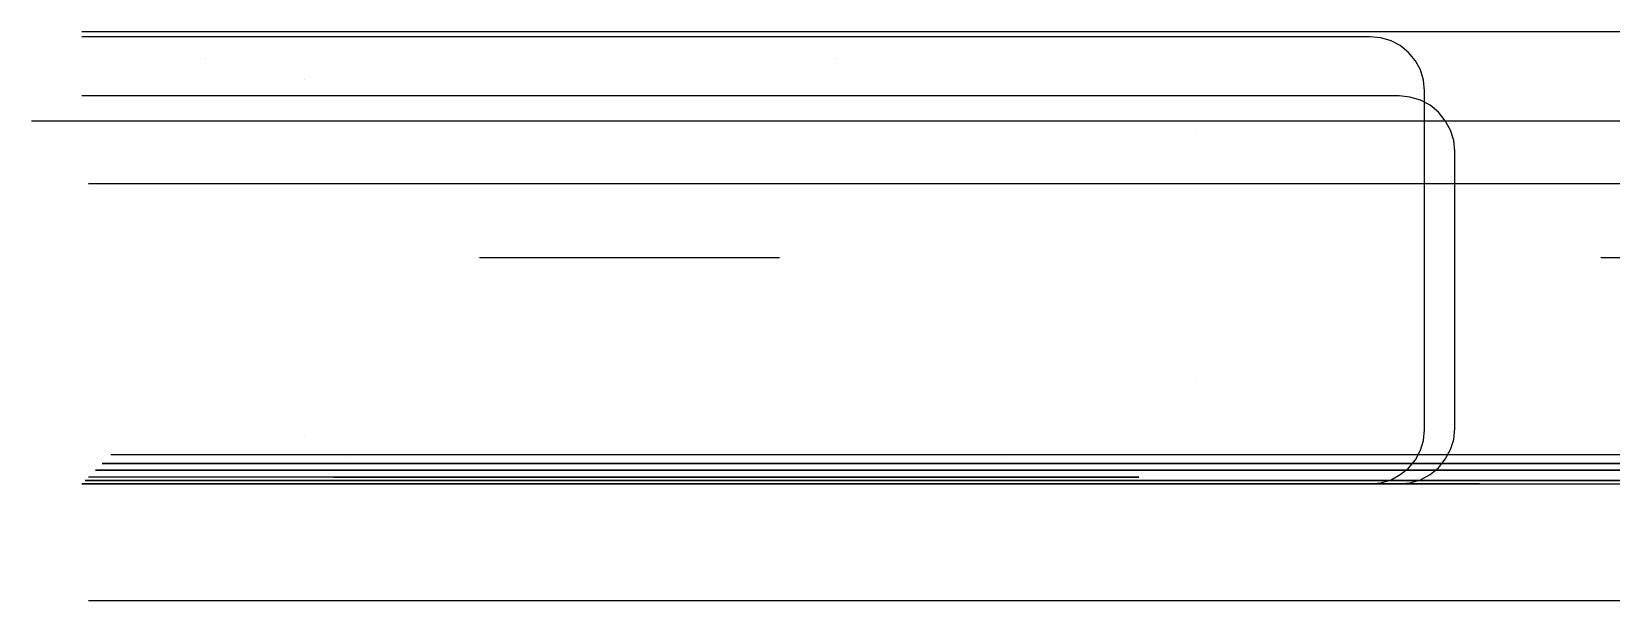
# Model space of a CAD drawing. Header units: metres. Extents: x 19 to 2155, y 0 to 200.
# Drawn here: x 19.4 to 480.1, y 0 to 166 of the extents above; entities that cross this region are included whole.
import ezdxf

# ---------------------------------------------------------------- set-up
doc = ezdxf.new("R2010")
doc.units = ezdxf.units.M
for name, color, linetype in [('RBAR-T10-O', 2, 'Continuous'), ('RBAR-T12-F', 3, 'Continuous'), ('RBAR-T12-F1', 3, 'Continuous'), ('RBAR-T12-G', 3, 'Continuous'), ('RBAR-T16-H', 4, 'Continuous'), ('RBAR-T16-H1', 4, 'Continuous'), ('RBAR-T16-I', 4, 'Continuous'), ('RBAR-T16-I1', 4, 'Continuous'), ('RBAR-T16-J', 4, 'Continuous'), ('RBAR-T20-K', 5, 'Continuous'), ('RBAR-T20-L', 5, 'Continuous'), ('RBAR-T20-L1', 5, 'Continuous'), ('RBAR-T20-N', 5, 'Continuous'), ('RBAR-T20-N1', 5, 'Continuous'), ('RBAR-T25-M', 6, 'Continuous'), ('RBAR-T8-A', 1, 'Continuous'), ('RBAR-T8-A1', 1, 'Continuous'), ('RBAR-T8-A2', 1, 'Continuous'), ('RBAR-T8-B', 1, 'Continuous'), ('RBAR-T8-B1', 1, 'Continuous'), ('RBAR-T8-B2', 1, 'Continuous'), ('RBAR-T8-C', 1, 'Continuous'), ('RBAR-T8-D', 1, 'Continuous'), ('RBAR-T8-E', 1, 'Continuous')]:
    doc.layers.add(name, color=color, linetype=linetype)

msp = doc.modelspace()

# ---------------------------------------------------------------- linework, layer by layer
at = {"layer": 'RBAR-T10-O'}
for points in [[(746.7, 35, 2047.5), (54.9, 35, 2047.5), (51, 35, 2047.9), (47.3, 35, 2049), (43.8, 35, 2050.9), (40.8, 35, 2053.3), (38.4, 35, 2056.3), (36.5, 35, 2059.8), (35.4, 35, 2063.5), (35, 35, 2067.4), (35, 35, 2331.2), (35.4, 35, 2335.1), (36.5, 35, 2338.8), (38.4, 35, 2342.2), (40.8, 35, 2345.3), (43.8, 35, 2347.7), (47.3, 35, 2349.6), (51, 35, 2350.7), (54.9, 35, 2351.1), (766.6, 35, 2351.1)], [(746.7, 35, 2247.5), (54.9, 35, 2247.5), (51, 35, 2247.9), (47.3, 35, 2249), (43.8, 35, 2250.9), (40.8, 35, 2253.3), (38.4, 35, 2256.3), (36.5, 35, 2259.8), (35.4, 35, 2263.5), (35, 35, 2267.4), (35, 35, 2531.2), (35.4, 35, 2535.1), (36.5, 35, 2538.8), (38.4, 35, 2542.2), (40.8, 35, 2545.3), (43.8, 35, 2547.7), (47.3, 35, 2549.6), (51, 35, 2550.7), (54.9, 35, 2551.1), (766.6, 35, 2551.1)], [(746.7, 35, 2447.5), (54.9, 35, 2447.5), (51, 35, 2447.9), (47.3, 35, 2449), (43.8, 35, 2450.9), (40.8, 35, 2453.3), (38.4, 35, 2456.3), (36.5, 35, 2459.8), (35.4, 35, 2463.5), (35, 35, 2467.4), (35, 35, 2731.2), (35.4, 35, 2735.1), (36.5, 35, 2738.8), (38.4, 35, 2742.2), (40.8, 35, 2745.3), (43.8, 35, 2747.7), (47.3, 35, 2749.6), (51, 35, 2750.7), (54.9, 35, 2751.1), (766.6, 35, 2751.1)], [(746.7, 35, 2647.5), (54.9, 35, 2647.5), (51, 35, 2647.9), (47.3, 35, 2649), (43.8, 35, 2650.9), (40.8, 35, 2653.3), (38.4, 35, 2656.3), (36.5, 35, 2659.8), (35.4, 35, 2663.5), (35, 35, 2667.4), (35, 35, 2931.2), (35.4, 35, 2935.1), (36.5, 35, 2938.8), (38.4, 35, 2942.2), (40.8, 35, 2945.3), (43.8, 35, 2947.7), (47.3, 35, 2949.6), (51, 35, 2950.7), (54.9, 35, 2951.1), (766.6, 35, 2951.1)], [(746.7, 35, 2847.5), (54.9, 35, 2847.5), (51, 35, 2847.9), (47.3, 35, 2849), (43.8, 35, 2850.9), (40.8, 35, 2853.3), (38.4, 35, 2856.3), (36.5, 35, 2859.8), (35.4, 35, 2863.5), (35, 35, 2867.4), (35, 35, 3131.2), (35.4, 35, 3135.1), (36.5, 35, 3138.8), (38.4, 35, 3142.2), (40.8, 35, 3145.3), (43.8, 35, 3147.7), (47.3, 35, 3149.6), (51, 35, 3150.7), (54.9, 35, 3151.1), (766.6, 35, 3151.1)], [(746.7, 35, 3047.5), (54.9, 35, 3047.5), (51, 35, 3047.9), (47.3, 35, 3049), (43.8, 35, 3050.9), (40.8, 35, 3053.3), (38.4, 35, 3056.3), (36.5, 35, 3059.8), (35.4, 35, 3063.5), (35, 35, 3067.4), (35, 35, 3331.2), (35.4, 35, 3335.1), (36.5, 35, 3338.8), (38.4, 35, 3342.2), (40.8, 35, 3345.3), (43.8, 35, 3347.7), (47.3, 35, 3349.6), (51, 35, 3350.7), (54.9, 35, 3351.1), (766.6, 35, 3351.1)]]:
    msp.add_polyline3d(points, dxfattribs=at)
at = {"layer": 'RBAR-T12-F'}
msp.add_polyline3d([(36, 0, 4502.1), (2011, 0, 4502.1)], dxfattribs=at)
at = {"layer": 'RBAR-T12-F1'}
for points in [[(19.4, 140, 4658.7), (2119.4, 140, 4658.7)], [(36, 121.7, 4463.8), (2136, 121.7, 4463.8)], [(36, 0, 4658.7), (2136, 0, 4658.7)]]:
    msp.add_polyline3d(points, dxfattribs=at)
at = {"layer": 'RBAR-T12-G'}
for points in [[(107.5, 36, 1078.2), (319.2, 36, 1078.2), (323.7, 36, 1077.8), (328, 36, 1076.5), (332, 36, 1074.3), (335.5, 36, 1071.5), (338.4, 36, 1068), (340.5, 36, 1064), (341.8, 36, 1059.6), (342.3, 36, 1055.1), (342.3, 36, 872.3), (341.8, 36, 867.8), (340.5, 36, 863.4), (338.4, 36, 859.4), (335.5, 36, 855.9), (332, 36, 853.1), (328, 36, 850.9), (323.7, 36, 849.6), (319.2, 36, 849.2), (136.3, 36, 849.2), (131.8, 36, 849.6), (127.5, 36, 850.9), (123.5, 36, 853.1), (120, 36, 855.9), (117.1, 36, 859.4), (115, 36, 863.4), (113.7, 36, 867.8), (113.2, 36, 872.3), (113.2, 36, 1084), (107.5, 36, 1078.2), (36, 36, 1149.7), (36, 36, 1006.8)], [(107.5, 36, 2776.6), (319.2, 36, 2776.6), (323.7, 36, 2776.1), (328, 36, 2774.8), (332, 36, 2772.7), (335.5, 36, 2769.8), (338.4, 36, 2766.3), (340.5, 36, 2762.3), (341.8, 36, 2758), (342.3, 36, 2753.5), (342.3, 36, 2570.6), (341.8, 36, 2566.1), (340.5, 36, 2561.8), (338.4, 36, 2557.8), (335.5, 36, 2554.3), (332, 36, 2551.4), (328, 36, 2549.3), (323.7, 36, 2547.9), (319.2, 36, 2547.5), (136.3, 36, 2547.5), (131.8, 36, 2547.9), (127.5, 36, 2549.3), (123.5, 36, 2551.4), (120, 36, 2554.3), (117.1, 36, 2557.8), (115, 36, 2561.8), (113.7, 36, 2566.1), (113.2, 36, 2570.6), (113.2, 36, 2782.3), (107.5, 36, 2776.6), (36, 36, 2848), (36, 36, 2705.1)], [(107.5, 36, 4474.9), (319.2, 36, 4474.9), (323.7, 36, 4474.4), (328, 36, 4473.1), (332, 36, 4471), (335.5, 36, 4468.1), (338.4, 36, 4464.6), (340.5, 36, 4460.6), (341.8, 36, 4456.3), (342.3, 36, 4451.8), (342.3, 36, 4268.9), (341.8, 36, 4264.4), (340.5, 36, 4260.1), (338.4, 36, 4256.1), (335.5, 36, 4252.6), (332, 36, 4249.7), (328, 36, 4247.6), (323.7, 36, 4246.3), (319.2, 36, 4245.8), (136.3, 36, 4245.8), (131.8, 36, 4246.3), (127.5, 36, 4247.6), (123.5, 36, 4249.7), (120, 36, 4252.6), (117.1, 36, 4256.1), (115, 36, 4260.1), (113.7, 36, 4264.4), (113.2, 36, 4268.9), (113.2, 36, 4480.7), (107.5, 36, 4474.9), (36, 36, 4546.3), (36, 36, 4403.4)]]:
    msp.add_polyline3d(points, dxfattribs=at)
at = {"layer": 'RBAR-T16-H'}
for points in [[(359.2, 135.9, 2720), (359.2, 135.9, 5095)], [(359.2, 64.1, 50.5), (359.2, 64.1, 2425.5)]]:
    msp.add_polyline3d(points, dxfattribs=at)
at = {"layer": 'RBAR-T16-H1'}
for points in [[(99, 152, 38), (99, 152, 5038)], [(99, 48.2, 38), (99, 48.2, 5038)]]:
    msp.add_polyline3d(points, dxfattribs=at)
at = {"layer": 'RBAR-T16-I'}
for points in [[(38, 38, 1273.8), (802.2, 38, 1273.8), (808.5, 38, 1274.4), (814.5, 38, 1276.2), (820.1, 38, 1279.2), (825, 38, 1283.2), (829, 38, 1288.1), (831.9, 38, 1293.6), (833.8, 38, 1299.6), (834.4, 38, 1305.9), (834.4, 38, 1426.6), (833.8, 38, 1432.9), (831.9, 38, 1438.9), (829, 38, 1444.5), (825, 38, 1449.3), (820.1, 38, 1453.3), (814.5, 38, 1456.3), (808.5, 38, 1458.1), (802.2, 38, 1458.8), (38, 38, 1458.8)], [(38, 38, 3821.2), (802.2, 38, 3821.2), (808.5, 38, 3821.9), (814.5, 38, 3823.7), (820.1, 38, 3826.7), (825, 38, 3830.7), (829, 38, 3835.6), (831.9, 38, 3841.1), (833.8, 38, 3847.1), (834.4, 38, 3853.4), (834.4, 38, 3974.1), (833.8, 38, 3980.4), (831.9, 38, 3986.4), (829, 38, 3992), (825, 38, 3996.8), (820.1, 38, 4000.8), (814.5, 38, 4003.8), (808.5, 38, 4005.6), (802.2, 38, 4006.3), (38, 38, 4006.3)]]:
    msp.add_polyline3d(points, dxfattribs=at)
at = {"layer": 'RBAR-T16-I1'}
msp.add_polyline3d([(38, 38, 2547.5), (797.8, 38, 2547.5), (804.1, 38, 2548.1), (810.1, 38, 2549.9), (815.6, 38, 2552.9), (820.5, 38, 2556.9), (824.4, 38, 2561.7), (827.4, 38, 2567.3), (829.2, 38, 2573.3), (829.8, 38, 2579.5), (829.8, 38, 2809.4), (829.2, 38, 2815.7), (827.4, 38, 2821.7), (824.4, 38, 2827.2), (820.5, 38, 2832.1), (815.6, 38, 2836), (810.1, 38, 2839), (804.1, 38, 2840.8), (797.8, 38, 2841.4), (38, 38, 2841.4)], dxfattribs=at)
at = {"layer": 'RBAR-T16-J'}
for points in [[(38, 38, 2543.7), (799.8, 38, 2543.7), (806, 38, 2543.1), (812.1, 38, 2541.3), (817.6, 38, 2538.3), (822.5, 38, 2534.3), (826.5, 38, 2529.5), (829.4, 38, 2523.9), (831.2, 38, 2517.9), (831.9, 38, 2511.7), (831.9, 38, 1273.8)], [(38, 38, 5091.2), (799.8, 38, 5091.2), (806, 38, 5090.6), (812.1, 38, 5088.8), (817.6, 38, 5085.8), (822.5, 38, 5081.8), (826.5, 38, 5077), (829.4, 38, 5071.4), (831.2, 38, 5065.4), (831.9, 38, 5059.2), (831.9, 38, 3821.2)]]:
    msp.add_polyline3d(points, dxfattribs=at)
at = {"layer": 'RBAR-T20-K'}
for points in [[(40, 40, 849.2), (2065, 40, 849.2)], [(40, 40, 2547.5), (2065, 40, 2547.5)], [(40, 40, 4245.8), (2065, 40, 4245.8)]]:
    msp.add_polyline3d(points, dxfattribs=at)
at = {"layer": 'RBAR-T20-L'}
msp.add_polyline3d([(40, 40, 2547.5), (409, 40, 2547.5), (422.8, 40, 2548.9), (436.1, 40, 2552.9), (448.3, 40, 2559.4), (459, 40, 2568.2), (467.8, 40, 2579), (474.4, 40, 2591.2), (478.4, 40, 2604.5), (479.8, 40, 2618.3), (479.8, 40, 3083.3), (478.4, 40, 3097.1), (474.4, 40, 3110.4), (467.8, 40, 3122.6), (459, 40, 3133.3), (448.3, 40, 3142.1), (436.1, 40, 3148.7), (422.8, 40, 3152.7), (409, 40, 3154.1), (40, 40, 3154.1)], dxfattribs=at)
at = {"layer": 'RBAR-T20-L1'}
msp.add_polyline3d([(613.9, 40, 2547.5), (764.9, 40, 2547.5), (778.7, 40, 2548.9), (791.9, 40, 2552.9), (804.1, 40, 2559.4), (814.8, 40, 2568.1), (823.5, 40, 2578.8), (830, 40, 2591), (834, 40, 2604.2), (835.4, 40, 2618), (835.4, 40, 3796), (834, 40, 3809.7), (830, 40, 3822.9), (823.5, 40, 3835.1), (814.8, 40, 3845.8), (804.1, 40, 3854.6), (791.9, 40, 3861.1), (778.7, 40, 3865.1), (764.9, 40, 3866.5), (40, 40, 3866.5)], dxfattribs=at)
at = {"layer": 'RBAR-T20-N'}
msp.add_polyline3d([(237.5, 100, 40), (237.5, 100, 1177.1), (237.1, 100, 1184.2), (236, 100, 1191.3), (234.2, 100, 1198.2), (153.2, 100, 1455), (151.4, 100, 1461.9), (150.4, 100, 1469), (150, 100, 1476.1), (150, 100, 6126.9)], dxfattribs=at)
at = {"layer": 'RBAR-T20-N1'}
msp.add_polyline3d([(567.5, 100, 40), (567.5, 100, 1177.1), (567.1, 100, 1184.2), (566, 100, 1191.3), (564.2, 100, 1198.2), (480.2, 100, 1464.6), (478.4, 100, 1471.5), (477.4, 100, 1478.6), (477, 100, 1485.7), (477, 100, 6126.4)], dxfattribs=at)
at = {"layer": 'RBAR-T25-M'}
for points in [[(951.7, 42.5, 1273.8), (1083.7, 42.5, 1273.8), (1101.1, 42.5, 1275.5), (1117.8, 42.5, 1280.5), (1133.1, 42.5, 1288.7), (1146.6, 42.5, 1299.8), (1157.6, 42.5, 1313.3), (1165.9, 42.5, 1328.6), (1170.9, 42.5, 1345.3), (1172.6, 42.5, 1362.6), (1172.6, 42.5, 2510.5), (1170.9, 42.5, 2527.9), (1165.9, 42.5, 2544.6), (1157.6, 42.5, 2559.9), (1146.6, 42.5, 2573.4), (1133.1, 42.5, 2584.4), (1117.8, 42.5, 2592.7), (1101.1, 42.5, 2597.7), (1083.7, 42.5, 2599.4), (42.5, 42.5, 2599.4)], [(951.7, 42.5, 3769.3), (1083.7, 42.5, 3769.3), (1101.1, 42.5, 3771), (1117.8, 42.5, 3776.1), (1133.1, 42.5, 3784.3), (1146.6, 42.5, 3795.4), (1157.6, 42.5, 3808.8), (1165.9, 42.5, 3824.2), (1170.9, 42.5, 3840.9), (1172.6, 42.5, 3858.2), (1172.6, 42.5, 5006.1), (1170.9, 42.5, 5023.5), (1165.9, 42.5, 5040.1), (1157.6, 42.5, 5055.5), (1146.6, 42.5, 5069), (1133.1, 42.5, 5080), (1117.8, 42.5, 5088.2), (1101.1, 42.5, 5093.3), (1083.7, 42.5, 5095), (42.5, 42.5, 5095)]]:
    msp.add_polyline3d(points, dxfattribs=at)
at = {"layer": 'RBAR-T8-A'}
for points in [[(34, 34, 52), (2059, 34, 52)], [(34, 34, 224.7), (2059, 34, 224.7)], [(34, 34, 397.4), (2059, 34, 397.4)], [(34, 34, 570.2), (2059, 34, 570.2)], [(34, 34, 742.9), (2059, 34, 742.9)], [(34, 34, 915.6), (2059, 34, 915.6)], [(34, 34, 1088.3), (2059, 34, 1088.3)], [(34, 34, 1261.1), (2059, 34, 1261.1)], [(34, 34, 1433.8), (2059, 34, 1433.8)], [(34, 34, 1606.5), (2059, 34, 1606.5)], [(34, 34, 1779.2), (2059, 34, 1779.2)], [(34, 34, 1952), (2059, 34, 1952)], [(34, 34, 2124.7), (2059, 34, 2124.7)], [(34, 34, 2297.4), (2059, 34, 2297.4)], [(34, 34, 2470.1), (2059, 34, 2470.1)], [(34, 34, 2642.9), (2059, 34, 2642.9)], [(34, 34, 2815.6), (2059, 34, 2815.6)], [(34, 34, 2988.3), (2059, 34, 2988.3)], [(34, 34, 3161), (2059, 34, 3161)], [(34, 34, 3333.8), (2059, 34, 3333.8)], [(34, 34, 3506.5), (2059, 34, 3506.5)], [(34, 34, 3679.2), (2059, 34, 3679.2)], [(34, 34, 3851.9), (2059, 34, 3851.9)], [(34, 34, 4024.7), (2059, 34, 4024.7)], [(34, 34, 4197.4), (2059, 34, 4197.4)], [(34, 34, 4370.1), (2059, 34, 4370.1)], [(34, 34, 4542.8), (2059, 34, 4542.8)], [(34, 34, 4715.6), (2059, 34, 4715.6)], [(34, 34, 4888.3), (2059, 34, 4888.3)], [(34, 34, 5061), (2059, 34, 5061)]]:
    msp.add_polyline3d(points, dxfattribs=at)
at = {"layer": 'RBAR-T8-A1'}
for points in [[(34, 166, 52), (2134, 166, 52)], [(34, 166, 223.3), (2134, 166, 223.3)], [(34, 166, 394.7), (2134, 166, 394.7)], [(34, 166, 566), (2134, 166, 566)], [(34, 166, 737.4), (2134, 166, 737.4)], [(34, 166, 908.7), (2134, 166, 908.7)], [(34, 166, 1080.1), (2134, 166, 1080.1)], [(34, 166, 1251.4), (2134, 166, 1251.4)], [(34, 166, 1422.8), (2134, 166, 1422.8)], [(34, 166, 1594.1), (2134, 166, 1594.1)], [(34, 166, 1765.4), (2134, 166, 1765.4)], [(34, 166, 1936.8), (2134, 166, 1936.8)], [(34, 166, 2108.1), (2134, 166, 2108.1)], [(34, 166, 2279.5), (2134, 166, 2279.5)], [(34, 166, 2450.8), (2134, 166, 2450.8)], [(34, 166, 2622.2), (2134, 166, 2622.2)], [(34, 166, 2793.5), (2134, 166, 2793.5)], [(34, 166, 2964.9), (2134, 166, 2964.9)], [(34, 166, 3136.2), (2134, 166, 3136.2)], [(34, 166, 3307.6), (2134, 166, 3307.6)], [(34, 166, 3478.9), (2134, 166, 3478.9)], [(34, 166, 3650.2), (2134, 166, 3650.2)], [(34, 166, 3821.6), (2134, 166, 3821.6)], [(34, 166, 3992.9), (2134, 166, 3992.9)], [(34, 166, 4164.3), (2134, 166, 4164.3)], [(34, 166, 4335.6), (2134, 166, 4335.6)], [(34, 166, 4507), (2134, 166, 4507)], [(34, 166, 4678.3), (2134, 166, 4678.3)], [(34, 166, 4849.7), (2134, 166, 4849.7)], [(34, 166, 5021), (2134, 166, 5021)]]:
    msp.add_polyline3d(points, dxfattribs=at)
at = {"layer": 'RBAR-T8-A2'}
for points in [[(70, 158, 34), (70, 158, 5034)], [(254, 158, 34), (254, 158, 5034)], [(434.2, 158, 34), (434.2, 158, 5034)], [(111.3, 42, 34), (111.3, 42, 5034)], [(303.3, 42, 34), (303.3, 42, 5034)]]:
    msp.add_polyline3d(points, dxfattribs=at)
at = {"layer": 'RBAR-T8-B'}
for points in [[(34, 34, 196), (420.5, 34, 196), (423.7, 34, 196.3), (426.8, 34, 197.2), (429.6, 34, 198.7), (432.1, 34, 200.7), (434.1, 34, 203.2), (435.6, 34, 206), (436.5, 34, 209.1), (436.8, 34, 212.2), (436.8, 34, 263.1), (436.5, 34, 266.3), (435.6, 34, 269.3), (434.1, 34, 272.1), (432.1, 34, 274.6), (429.6, 34, 276.6), (426.8, 34, 278.1), (423.7, 34, 279.1), (420.5, 34, 279.4), (34, 34, 279.4)], [(34, 34, 587.9), (420.5, 34, 587.9), (423.7, 34, 588.2), (426.8, 34, 589.1), (429.6, 34, 590.6), (432.1, 34, 592.7), (434.1, 34, 595.1), (435.6, 34, 597.9), (436.5, 34, 601), (436.8, 34, 604.2), (436.8, 34, 655), (436.5, 34, 658.2), (435.6, 34, 661.2), (434.1, 34, 664.1), (432.1, 34, 666.5), (429.6, 34, 668.6), (426.8, 34, 670.1), (423.7, 34, 671), (420.5, 34, 671.3), (34, 34, 671.3)], [(34, 34, 979.8), (420.5, 34, 979.8), (423.7, 34, 980.1), (426.8, 34, 981), (429.6, 34, 982.6), (432.1, 34, 984.6), (434.1, 34, 987), (435.6, 34, 989.9), (436.5, 34, 992.9), (436.8, 34, 996.1), (436.8, 34, 1046.9), (436.5, 34, 1050.1), (435.6, 34, 1053.2), (434.1, 34, 1056), (432.1, 34, 1058.5), (429.6, 34, 1060.5), (426.8, 34, 1062), (423.7, 34, 1062.9), (420.5, 34, 1063.2), (34, 34, 1063.2)], [(34, 34, 1371.7), (420.5, 34, 1371.7), (423.7, 34, 1372), (426.8, 34, 1373), (429.6, 34, 1374.5), (432.1, 34, 1376.5), (434.1, 34, 1379), (435.6, 34, 1381.8), (436.5, 34, 1384.8), (436.8, 34, 1388), (436.8, 34, 1438.9), (436.5, 34, 1442), (435.6, 34, 1445.1), (434.1, 34, 1447.9), (432.1, 34, 1450.4), (429.6, 34, 1452.4), (426.8, 34, 1453.9), (423.7, 34, 1454.8), (420.5, 34, 1455.1), (34, 34, 1455.1)], [(34, 34, 1763.7), (420.5, 34, 1763.7), (423.7, 34, 1764), (426.8, 34, 1764.9), (429.6, 34, 1766.4), (432.1, 34, 1768.4), (434.1, 34, 1770.9), (435.6, 34, 1773.7), (436.5, 34, 1776.8), (436.8, 34, 1779.9), (436.8, 34, 1830.8), (436.5, 34, 1834), (435.6, 34, 1837), (434.1, 34, 1839.8), (432.1, 34, 1842.3), (429.6, 34, 1844.3), (426.8, 34, 1845.8), (423.7, 34, 1846.8), (420.5, 34, 1847.1), (34, 34, 1847.1)], [(34, 34, 2155.6), (420.5, 34, 2155.6), (423.7, 34, 2155.9), (426.8, 34, 2156.8), (429.6, 34, 2158.3), (432.1, 34, 2160.3), (434.1, 34, 2162.8), (435.6, 34, 2165.6), (436.5, 34, 2168.7), (436.8, 34, 2171.9), (436.8, 34, 2222.7), (436.5, 34, 2225.9), (435.6, 34, 2228.9), (434.1, 34, 2231.8), (432.1, 34, 2234.2), (429.6, 34, 2236.2), (426.8, 34, 2237.8), (423.7, 34, 2238.7), (420.5, 34, 2239), (34, 34, 2239)], [(34, 34, 2547.5), (420.5, 34, 2547.5), (423.7, 34, 2547.8), (426.8, 34, 2548.7), (429.6, 34, 2550.2), (432.1, 34, 2552.3), (434.1, 34, 2554.7), (435.6, 34, 2557.5), (436.5, 34, 2560.6), (436.8, 34, 2563.8), (436.8, 34, 2614.6), (436.5, 34, 2617.8), (435.6, 34, 2620.9), (434.1, 34, 2623.7), (432.1, 34, 2626.1), (429.6, 34, 2628.2), (426.8, 34, 2629.7), (423.7, 34, 2630.6), (420.5, 34, 2630.9), (34, 34, 2630.9)], [(34, 34, 2939.4), (420.5, 34, 2939.4), (423.7, 34, 2939.7), (426.8, 34, 2940.7), (429.6, 34, 2942.2), (432.1, 34, 2944.2), (434.1, 34, 2946.7), (435.6, 34, 2949.5), (436.5, 34, 2952.5), (436.8, 34, 2955.7), (436.8, 34, 3006.6), (436.5, 34, 3009.7), (435.6, 34, 3012.8), (434.1, 34, 3015.6), (432.1, 34, 3018.1), (429.6, 34, 3020.1), (426.8, 34, 3021.6), (423.7, 34, 3022.5), (420.5, 34, 3022.8), (34, 34, 3022.8)], [(34, 34, 3331.3), (420.5, 34, 3331.3), (423.7, 34, 3331.7), (426.8, 34, 3332.6), (429.6, 34, 3334.1), (432.1, 34, 3336.1), (434.1, 34, 3338.6), (435.6, 34, 3341.4), (436.5, 34, 3344.4), (436.8, 34, 3347.6), (436.8, 34, 3398.5), (436.5, 34, 3401.7), (435.6, 34, 3404.7), (434.1, 34, 3407.5), (432.1, 34, 3410), (429.6, 34, 3412), (426.8, 34, 3413.5), (423.7, 34, 3414.4), (420.5, 34, 3414.8), (34, 34, 3414.8)], [(34, 34, 3723.3), (420.5, 34, 3723.3), (423.7, 34, 3723.6), (426.8, 34, 3724.5), (429.6, 34, 3726), (432.1, 34, 3728), (434.1, 34, 3730.5), (435.6, 34, 3733.3), (436.5, 34, 3736.4), (436.8, 34, 3739.5), (436.8, 34, 3790.4), (436.5, 34, 3793.6), (435.6, 34, 3796.6), (434.1, 34, 3799.4), (432.1, 34, 3801.9), (429.6, 34, 3803.9), (426.8, 34, 3805.4), (423.7, 34, 3806.4), (420.5, 34, 3806.7), (34, 34, 3806.7)], [(34, 34, 4115.2), (420.5, 34, 4115.2), (423.7, 34, 4115.5), (426.8, 34, 4116.4), (429.6, 34, 4117.9), (432.1, 34, 4120), (434.1, 34, 4122.4), (435.6, 34, 4125.2), (436.5, 34, 4128.3), (436.8, 34, 4131.5), (436.8, 34, 4182.3), (436.5, 34, 4185.5), (435.6, 34, 4188.6), (434.1, 34, 4191.4), (432.1, 34, 4193.8), (429.6, 34, 4195.9), (426.8, 34, 4197.4), (423.7, 34, 4198.3), (420.5, 34, 4198.6), (34, 34, 4198.6)], [(34, 34, 4507.1), (420.5, 34, 4507.1), (423.7, 34, 4507.4), (426.8, 34, 4508.4), (429.6, 34, 4509.9), (432.1, 34, 4511.9), (434.1, 34, 4514.3), (435.6, 34, 4517.2), (436.5, 34, 4520.2), (436.8, 34, 4523.4), (436.8, 34, 4574.3), (436.5, 34, 4577.4), (435.6, 34, 4580.5), (434.1, 34, 4583.3), (432.1, 34, 4585.8), (429.6, 34, 4587.8), (426.8, 34, 4589.3), (423.7, 34, 4590.2), (420.5, 34, 4590.5), (34, 34, 4590.5)], [(34, 34, 4899), (420.5, 34, 4899), (423.7, 34, 4899.4), (426.8, 34, 4900.3), (429.6, 34, 4901.8), (432.1, 34, 4903.8), (434.1, 34, 4906.3), (435.6, 34, 4909.1), (436.5, 34, 4912.1), (436.8, 34, 4915.3), (436.8, 34, 4966.2), (436.5, 34, 4969.4), (435.6, 34, 4972.4), (434.1, 34, 4975.2), (432.1, 34, 4977.7), (429.6, 34, 4979.7), (426.8, 34, 4981.2), (423.7, 34, 4982.1), (420.5, 34, 4982.5), (34, 34, 4982.5)]]:
    msp.add_polyline3d(points, dxfattribs=at)
at = {"layer": 'RBAR-T8-B1'}
for points in [[(34, 34, 2347.5), (418.2, 34, 2347.5), (421.3, 34.3, 2347.5), (424.4, 35.2, 2347.5), (427.2, 36.7, 2347.5), (429.6, 38.7, 2347.5), (431.6, 41.2, 2347.5), (433.1, 44, 2347.5), (434.1, 47, 2347.5), (434.4, 50.2, 2347.5), (434.4, 131.1, 2347.5), (434.1, 134.2, 2347.5), (433.1, 137.2, 2347.5), (431.6, 140, 2347.5), (429.6, 142.5, 2347.5), (427.2, 144.5, 2347.5), (424.4, 146, 2347.5), (421.3, 146.9, 2347.5), (418.2, 147.2, 2347.5), (34, 147.2, 2347.5)], [(34, 34, 2547.5), (418.2, 34, 2547.5), (421.3, 34.3, 2547.5), (424.4, 35.2, 2547.5), (427.2, 36.7, 2547.5), (429.6, 38.7, 2547.5), (431.6, 41.2, 2547.5), (433.1, 44, 2547.5), (434.1, 47, 2547.5), (434.4, 50.2, 2547.5), (434.4, 131.1, 2547.5), (434.1, 134.2, 2547.5), (433.1, 137.2, 2547.5), (431.6, 140, 2547.5), (429.6, 142.5, 2547.5), (427.2, 144.5, 2547.5), (424.4, 146, 2547.5), (421.3, 146.9, 2547.5), (418.2, 147.2, 2547.5), (34, 147.2, 2547.5)], [(34, 34, 2747.5), (418.2, 34, 2747.5), (421.3, 34.3, 2747.5), (424.4, 35.2, 2747.5), (427.2, 36.7, 2747.5), (429.6, 38.7, 2747.5), (431.6, 41.2, 2747.5), (433.1, 44, 2747.5), (434.1, 47, 2747.5), (434.4, 50.2, 2747.5), (434.4, 131.1, 2747.5), (434.1, 134.2, 2747.5), (433.1, 137.2, 2747.5), (431.6, 140, 2747.5), (429.6, 142.5, 2747.5), (427.2, 144.5, 2747.5), (424.4, 146, 2747.5), (421.3, 146.9, 2747.5), (418.2, 147.2, 2747.5), (34, 147.2, 2747.5)], [(34, 34, 2447.5), (418.2, 34, 2447.5), (421.3, 34.3, 2447.5), (424.4, 35.2, 2447.5), (427.2, 36.7, 2447.5), (429.6, 38.7, 2447.5), (431.6, 41.2, 2447.5), (433.1, 44, 2447.5), (434.1, 47, 2447.5), (434.4, 50.2, 2447.5), (434.4, 131.1, 2447.5), (434.1, 134.2, 2447.5), (433.1, 137.2, 2447.5), (431.6, 140, 2447.5), (429.6, 142.5, 2447.5), (427.2, 144.5, 2447.5), (424.4, 146, 2447.5), (421.3, 146.9, 2447.5), (418.2, 147.2, 2447.5), (34, 147.2, 2447.5)], [(34, 34, 2647.5), (418.2, 34, 2647.5), (421.3, 34.3, 2647.5), (424.4, 35.2, 2647.5), (427.2, 36.7, 2647.5), (429.6, 38.7, 2647.5), (431.6, 41.2, 2647.5), (433.1, 44, 2647.5), (434.1, 47, 2647.5), (434.4, 50.2, 2647.5), (434.4, 131.1, 2647.5), (434.1, 134.2, 2647.5), (433.1, 137.2, 2647.5), (431.6, 140, 2647.5), (429.6, 142.5, 2647.5), (427.2, 144.5, 2647.5), (424.4, 146, 2647.5), (421.3, 146.9, 2647.5), (418.2, 147.2, 2647.5), (34, 147.2, 2647.5)]]:
    msp.add_polyline3d(points, dxfattribs=at)
at = {"layer": 'RBAR-T8-B2'}
for points in [[(34, 34, 169.8), (409.7, 34, 169.8), (412.8, 34.3, 169.8), (415.8, 35.2, 169.8), (418.5, 36.7, 169.8), (420.9, 38.6, 169.8), (422.9, 41, 169.8), (424.4, 43.8, 169.8), (425.3, 46.7, 169.8), (425.6, 49.8, 169.8), (425.6, 148.7, 169.8), (425.3, 151.8, 169.8), (424.4, 154.8, 169.8), (422.9, 157.5, 169.8), (420.9, 159.9, 169.8), (418.5, 161.9, 169.8), (415.8, 163.3, 169.8), (412.8, 164.2, 169.8), (409.7, 164.5, 169.8), (34, 164.5, 169.8)], [(34, 34, 509.5), (409.7, 34, 509.5), (412.8, 34.3, 509.5), (415.8, 35.2, 509.5), (418.5, 36.7, 509.5), (420.9, 38.6, 509.5), (422.9, 41, 509.5), (424.4, 43.8, 509.5), (425.3, 46.7, 509.5), (425.6, 49.8, 509.5), (425.6, 148.7, 509.5), (425.3, 151.8, 509.5), (424.4, 154.8, 509.5), (422.9, 157.5, 509.5), (420.9, 159.9, 509.5), (418.5, 161.9, 509.5), (415.8, 163.3, 509.5), (412.8, 164.2, 509.5), (409.7, 164.5, 509.5), (34, 164.5, 509.5)], [(34, 34, 849.2), (409.7, 34, 849.2), (412.8, 34.3, 849.2), (415.8, 35.2, 849.2), (418.5, 36.7, 849.2), (420.9, 38.6, 849.2), (422.9, 41, 849.2), (424.4, 43.8, 849.2), (425.3, 46.7, 849.2), (425.6, 49.8, 849.2), (425.6, 148.7, 849.2), (425.3, 151.8, 849.2), (424.4, 154.8, 849.2), (422.9, 157.5, 849.2), (420.9, 159.9, 849.2), (418.5, 161.9, 849.2), (415.8, 163.3, 849.2), (412.8, 164.2, 849.2), (409.7, 164.5, 849.2), (34, 164.5, 849.2)], [(34, 34, 1188.8), (409.7, 34, 1188.8), (412.8, 34.3, 1188.8), (415.8, 35.2, 1188.8), (418.5, 36.7, 1188.8), (420.9, 38.6, 1188.8), (422.9, 41, 1188.8), (424.4, 43.8, 1188.8), (425.3, 46.7, 1188.8), (425.6, 49.8, 1188.8), (425.6, 148.7, 1188.8), (425.3, 151.8, 1188.8), (424.4, 154.8, 1188.8), (422.9, 157.5, 1188.8), (420.9, 159.9, 1188.8), (418.5, 161.9, 1188.8), (415.8, 163.3, 1188.8), (412.8, 164.2, 1188.8), (409.7, 164.5, 1188.8), (34, 164.5, 1188.8)], [(34, 34, 1528.5), (409.7, 34, 1528.5), (412.8, 34.3, 1528.5), (415.8, 35.2, 1528.5), (418.5, 36.7, 1528.5), (420.9, 38.6, 1528.5), (422.9, 41, 1528.5), (424.4, 43.8, 1528.5), (425.3, 46.7, 1528.5), (425.6, 49.8, 1528.5), (425.6, 148.7, 1528.5), (425.3, 151.8, 1528.5), (424.4, 154.8, 1528.5), (422.9, 157.5, 1528.5), (420.9, 159.9, 1528.5), (418.5, 161.9, 1528.5), (415.8, 163.3, 1528.5), (412.8, 164.2, 1528.5), (409.7, 164.5, 1528.5), (34, 164.5, 1528.5)], [(34, 34, 1868.2), (409.7, 34, 1868.2), (412.8, 34.3, 1868.2), (415.8, 35.2, 1868.2), (418.5, 36.7, 1868.2), (420.9, 38.6, 1868.2), (422.9, 41, 1868.2), (424.4, 43.8, 1868.2), (425.3, 46.7, 1868.2), (425.6, 49.8, 1868.2), (425.6, 148.7, 1868.2), (425.3, 151.8, 1868.2), (424.4, 154.8, 1868.2), (422.9, 157.5, 1868.2), (420.9, 159.9, 1868.2), (418.5, 161.9, 1868.2), (415.8, 163.3, 1868.2), (412.8, 164.2, 1868.2), (409.7, 164.5, 1868.2), (34, 164.5, 1868.2)], [(34, 34, 2207.8), (409.7, 34, 2207.8), (412.8, 34.3, 2207.8), (415.8, 35.2, 2207.8), (418.5, 36.7, 2207.8), (420.9, 38.6, 2207.8), (422.9, 41, 2207.8), (424.4, 43.8, 2207.8), (425.3, 46.7, 2207.8), (425.6, 49.8, 2207.8), (425.6, 148.7, 2207.8), (425.3, 151.8, 2207.8), (424.4, 154.8, 2207.8), (422.9, 157.5, 2207.8), (420.9, 159.9, 2207.8), (418.5, 161.9, 2207.8), (415.8, 163.3, 2207.8), (412.8, 164.2, 2207.8), (409.7, 164.5, 2207.8), (34, 164.5, 2207.8)], [(34, 34, 2547.5), (409.7, 34, 2547.5), (412.8, 34.3, 2547.5), (415.8, 35.2, 2547.5), (418.5, 36.7, 2547.5), (420.9, 38.6, 2547.5), (422.9, 41, 2547.5), (424.4, 43.8, 2547.5), (425.3, 46.7, 2547.5), (425.6, 49.8, 2547.5), (425.6, 148.7, 2547.5), (425.3, 151.8, 2547.5), (424.4, 154.8, 2547.5), (422.9, 157.5, 2547.5), (420.9, 159.9, 2547.5), (418.5, 161.9, 2547.5), (415.8, 163.3, 2547.5), (412.8, 164.2, 2547.5), (409.7, 164.5, 2547.5), (34, 164.5, 2547.5)], [(34, 34, 2887.2), (409.7, 34, 2887.2), (412.8, 34.3, 2887.2), (415.8, 35.2, 2887.2), (418.5, 36.7, 2887.2), (420.9, 38.6, 2887.2), (422.9, 41, 2887.2), (424.4, 43.8, 2887.2), (425.3, 46.7, 2887.2), (425.6, 49.8, 2887.2), (425.6, 148.7, 2887.2), (425.3, 151.8, 2887.2), (424.4, 154.8, 2887.2), (422.9, 157.5, 2887.2), (420.9, 159.9, 2887.2), (418.5, 161.9, 2887.2), (415.8, 163.3, 2887.2), (412.8, 164.2, 2887.2), (409.7, 164.5, 2887.2), (34, 164.5, 2887.2)], [(34, 34, 3226.8), (409.7, 34, 3226.8), (412.8, 34.3, 3226.8), (415.8, 35.2, 3226.8), (418.5, 36.7, 3226.8), (420.9, 38.6, 3226.8), (422.9, 41, 3226.8), (424.4, 43.8, 3226.8), (425.3, 46.7, 3226.8), (425.6, 49.8, 3226.8), (425.6, 148.7, 3226.8), (425.3, 151.8, 3226.8), (424.4, 154.8, 3226.8), (422.9, 157.5, 3226.8), (420.9, 159.9, 3226.8), (418.5, 161.9, 3226.8), (415.8, 163.3, 3226.8), (412.8, 164.2, 3226.8), (409.7, 164.5, 3226.8), (34, 164.5, 3226.8)], [(34, 34, 3566.5), (409.7, 34, 3566.5), (412.8, 34.3, 3566.5), (415.8, 35.2, 3566.5), (418.5, 36.7, 3566.5), (420.9, 38.6, 3566.5), (422.9, 41, 3566.5), (424.4, 43.8, 3566.5), (425.3, 46.7, 3566.5), (425.6, 49.8, 3566.5), (425.6, 148.7, 3566.5), (425.3, 151.8, 3566.5), (424.4, 154.8, 3566.5), (422.9, 157.5, 3566.5), (420.9, 159.9, 3566.5), (418.5, 161.9, 3566.5), (415.8, 163.3, 3566.5), (412.8, 164.2, 3566.5), (409.7, 164.5, 3566.5), (34, 164.5, 3566.5)], [(34, 34, 3906.2), (409.7, 34, 3906.2), (412.8, 34.3, 3906.2), (415.8, 35.2, 3906.2), (418.5, 36.7, 3906.2), (420.9, 38.6, 3906.2), (422.9, 41, 3906.2), (424.4, 43.8, 3906.2), (425.3, 46.7, 3906.2), (425.6, 49.8, 3906.2), (425.6, 148.7, 3906.2), (425.3, 151.8, 3906.2), (424.4, 154.8, 3906.2), (422.9, 157.5, 3906.2), (420.9, 159.9, 3906.2), (418.5, 161.9, 3906.2), (415.8, 163.3, 3906.2), (412.8, 164.2, 3906.2), (409.7, 164.5, 3906.2), (34, 164.5, 3906.2)], [(34, 34, 4245.8), (409.7, 34, 4245.8), (412.8, 34.3, 4245.8), (415.8, 35.2, 4245.8), (418.5, 36.7, 4245.8), (420.9, 38.6, 4245.8), (422.9, 41, 4245.8), (424.4, 43.8, 4245.8), (425.3, 46.7, 4245.8), (425.6, 49.8, 4245.8), (425.6, 148.7, 4245.8), (425.3, 151.8, 4245.8), (424.4, 154.8, 4245.8), (422.9, 157.5, 4245.8), (420.9, 159.9, 4245.8), (418.5, 161.9, 4245.8), (415.8, 163.3, 4245.8), (412.8, 164.2, 4245.8), (409.7, 164.5, 4245.8), (34, 164.5, 4245.8)], [(34, 34, 4585.5), (409.7, 34, 4585.5), (412.8, 34.3, 4585.5), (415.8, 35.2, 4585.5), (418.5, 36.7, 4585.5), (420.9, 38.6, 4585.5), (422.9, 41, 4585.5), (424.4, 43.8, 4585.5), (425.3, 46.7, 4585.5), (425.6, 49.8, 4585.5), (425.6, 148.7, 4585.5), (425.3, 151.8, 4585.5), (424.4, 154.8, 4585.5), (422.9, 157.5, 4585.5), (420.9, 159.9, 4585.5), (418.5, 161.9, 4585.5), (415.8, 163.3, 4585.5), (412.8, 164.2, 4585.5), (409.7, 164.5, 4585.5), (34, 164.5, 4585.5)], [(34, 34, 4925.2), (409.7, 34, 4925.2), (412.8, 34.3, 4925.2), (415.8, 35.2, 4925.2), (418.5, 36.7, 4925.2), (420.9, 38.6, 4925.2), (422.9, 41, 4925.2), (424.4, 43.8, 4925.2), (425.3, 46.7, 4925.2), (425.6, 49.8, 4925.2), (425.6, 148.7, 4925.2), (425.3, 151.8, 4925.2), (424.4, 154.8, 4925.2), (422.9, 157.5, 4925.2), (420.9, 159.9, 4925.2), (418.5, 161.9, 4925.2), (415.8, 163.3, 4925.2), (412.8, 164.2, 4925.2), (409.7, 164.5, 4925.2), (34, 164.5, 4925.2)]]:
    msp.add_polyline3d(points, dxfattribs=at)
at = {"layer": 'RBAR-T8-C'}
for points in [[(34, 34, 2896.4), (600.9, 34, 2896.4), (604.1, 34, 2896.1), (607.1, 34, 2895.2), (609.9, 34, 2893.7), (612.4, 34, 2891.7), (614.4, 34, 2889.2), (615.9, 34, 2886.4), (616.8, 34, 2883.4), (617.1, 34, 2880.2), (617.1, 34, 2247.5)], [(34, 34, 3096.4), (600.9, 34, 3096.4), (604.1, 34, 3096.1), (607.1, 34, 3095.2), (609.9, 34, 3093.7), (612.4, 34, 3091.7), (614.4, 34, 3089.2), (615.9, 34, 3086.4), (616.8, 34, 3083.4), (617.1, 34, 3080.2), (617.1, 34, 2447.5)], [(34, 34, 3296.4), (600.9, 34, 3296.4), (604.1, 34, 3296.1), (607.1, 34, 3295.2), (609.9, 34, 3293.7), (612.4, 34, 3291.7), (614.4, 34, 3289.2), (615.9, 34, 3286.4), (616.8, 34, 3283.4), (617.1, 34, 3280.2), (617.1, 34, 2647.5)], [(34, 34, 3496.4), (600.9, 34, 3496.4), (604.1, 34, 3496.1), (607.1, 34, 3495.2), (609.9, 34, 3493.7), (612.4, 34, 3491.7), (614.4, 34, 3489.2), (615.9, 34, 3486.4), (616.8, 34, 3483.4), (617.1, 34, 3480.2), (617.1, 34, 2847.5)]]:
    msp.add_polyline3d(points, dxfattribs=at)
at = {"layer": 'RBAR-T8-D'}
for points in [[(82.3, 34, 631.4), (384.7, 34, 631.4), (387.8, 34, 631.1), (390.7, 34, 630.2), (393.4, 34, 628.8), (395.8, 34, 626.9), (397.7, 34, 624.5), (399.2, 34, 621.8), (400.1, 34, 618.9), (400.4, 34, 615.8), (400.4, 34, 440.2), (400.1, 34, 437.1), (399.2, 34, 434.2), (397.7, 34, 431.5), (395.8, 34, 429.2), (393.4, 34, 427.2), (390.7, 34, 425.8), (387.8, 34, 424.9), (384.7, 34, 424.6), (101.8, 34, 424.6), (98.8, 34, 424.9), (95.8, 34, 425.8), (93.1, 34, 427.2), (90.8, 34, 429.2), (88.8, 34, 431.5), (87.4, 34, 434.2), (86.5, 34, 437.1), (86.2, 34, 440.2), (86.2, 34, 635.3), (82.3, 34, 631.4), (34, 34, 679.7), (34, 34, 583.1)], [(82.3, 34, 1480.6), (384.7, 34, 1480.6), (387.8, 34, 1480.3), (390.7, 34, 1479.4), (393.4, 34, 1478), (395.8, 34, 1476), (397.7, 34, 1473.7), (399.2, 34, 1471), (400.1, 34, 1468), (400.4, 34, 1465), (400.4, 34, 1289.4), (400.1, 34, 1286.3), (399.2, 34, 1283.4), (397.7, 34, 1280.7), (395.8, 34, 1278.3), (393.4, 34, 1276.4), (390.7, 34, 1274.9), (387.8, 34, 1274), (384.7, 34, 1273.8), (101.8, 34, 1273.8), (98.8, 34, 1274), (95.8, 34, 1274.9), (93.1, 34, 1276.4), (90.8, 34, 1278.3), (88.8, 34, 1280.7), (87.4, 34, 1283.4), (86.5, 34, 1286.3), (86.2, 34, 1289.4), (86.2, 34, 1484.5), (82.3, 34, 1480.6), (34, 34, 1528.9), (34, 34, 1432.3)], [(82.3, 34, 2329.8), (384.7, 34, 2329.8), (387.8, 34, 2329.5), (390.7, 34, 2328.6), (393.4, 34, 2327.1), (395.8, 34, 2325.2), (397.7, 34, 2322.8), (399.2, 34, 2320.1), (400.1, 34, 2317.2), (400.4, 34, 2314.1), (400.4, 34, 2138.5), (400.1, 34, 2135.5), (399.2, 34, 2132.6), (397.7, 34, 2129.9), (395.8, 34, 2127.5), (393.4, 34, 2125.5), (390.7, 34, 2124.1), (387.8, 34, 2123.2), (384.7, 34, 2122.9), (101.8, 34, 2122.9), (98.8, 34, 2123.2), (95.8, 34, 2124.1), (93.1, 34, 2125.5), (90.8, 34, 2127.5), (88.8, 34, 2129.9), (87.4, 34, 2132.6), (86.5, 34, 2135.5), (86.2, 34, 2138.5), (86.2, 34, 2333.7), (82.3, 34, 2329.8), (34, 34, 2378.1), (34, 34, 2281.5)], [(82.3, 34, 3178.9), (384.7, 34, 3178.9), (387.8, 34, 3178.6), (390.7, 34, 3177.7), (393.4, 34, 3176.3), (395.8, 34, 3174.4), (397.7, 34, 3172), (399.2, 34, 3169.3), (400.1, 34, 3166.4), (400.4, 34, 3163.3), (400.4, 34, 2987.7), (400.1, 34, 2984.6), (399.2, 34, 2981.7), (397.7, 34, 2979), (395.8, 34, 2976.7), (393.4, 34, 2974.7), (390.7, 34, 2973.3), (387.8, 34, 2972.4), (384.7, 34, 2972.1), (101.8, 34, 2972.1), (98.8, 34, 2972.4), (95.8, 34, 2973.3), (93.1, 34, 2974.7), (90.8, 34, 2976.7), (88.8, 34, 2979), (87.4, 34, 2981.7), (86.5, 34, 2984.6), (86.2, 34, 2987.7), (86.2, 34, 3182.8), (82.3, 34, 3178.9), (34, 34, 3227.2), (34, 34, 3130.6)], [(82.3, 34, 4028.1), (384.7, 34, 4028.1), (387.8, 34, 4027.8), (390.7, 34, 4026.9), (393.4, 34, 4025.5), (395.8, 34, 4023.5), (397.7, 34, 4021.2), (399.2, 34, 4018.5), (400.1, 34, 4015.5), (400.4, 34, 4012.5), (400.4, 34, 3836.9), (400.1, 34, 3833.8), (399.2, 34, 3830.9), (397.7, 34, 3828.2), (395.8, 34, 3825.8), (393.4, 34, 3823.9), (390.7, 34, 3822.4), (387.8, 34, 3821.5), (384.7, 34, 3821.2), (101.8, 34, 3821.2), (98.8, 34, 3821.5), (95.8, 34, 3822.4), (93.1, 34, 3823.9), (90.8, 34, 3825.8), (88.8, 34, 3828.2), (87.4, 34, 3830.9), (86.5, 34, 3833.8), (86.2, 34, 3836.9), (86.2, 34, 4032), (82.3, 34, 4028.1), (34, 34, 4076.4), (34, 34, 3979.8)], [(82.3, 34, 4877.3), (384.7, 34, 4877.3), (387.8, 34, 4877), (390.7, 34, 4876.1), (393.4, 34, 4874.6), (395.8, 34, 4872.7), (397.7, 34, 4870.3), (399.2, 34, 4867.6), (400.1, 34, 4864.7), (400.4, 34, 4861.6), (400.4, 34, 4686), (400.1, 34, 4683), (399.2, 34, 4680.1), (397.7, 34, 4677.4), (395.8, 34, 4675), (393.4, 34, 4673), (390.7, 34, 4671.6), (387.8, 34, 4670.7), (384.7, 34, 4670.4), (101.8, 34, 4670.4), (98.8, 34, 4670.7), (95.8, 34, 4671.6), (93.1, 34, 4673), (90.8, 34, 4675), (88.8, 34, 4677.4), (87.4, 34, 4680.1), (86.5, 34, 4683), (86.2, 34, 4686), (86.2, 34, 4881.2), (82.3, 34, 4877.3), (34, 34, 4925.6), (34, 34, 4829)]]:
    msp.add_polyline3d(points, dxfattribs=at)
at = {"layer": 'RBAR-T8-E'}
for points in [[(131.7, 34, 1016.8), (185, 34, 1016.8), (188.5, 34, 1016.4), (191.9, 34, 1015.3), (195, 34, 1013.5), (197.6, 34, 1011), (199.6, 34, 1008.1), (201, 34, 1004.8), (201.6, 34, 1001.3), (201.5, 34, 997.8), (200.6, 34, 994.3), (199, 34, 991.1), (196.8, 34, 988.3), (62.5, 34, 854), (59.7, 34, 851.8), (56.5, 34, 850.2), (53, 34, 849.3), (49.5, 34, 849.2), (46, 34, 849.8), (42.7, 34, 851.2), (39.8, 34, 853.2), (37.3, 34, 855.8), (35.5, 34, 858.9), (34.4, 34, 862.3), (34, 34, 865.8), (34, 34, 919.1)], [(131.7, 34, 2715.1), (185, 34, 2715.1), (188.5, 34, 2714.8), (191.9, 34, 2713.6), (195, 34, 2711.8), (197.6, 34, 2709.4), (199.6, 34, 2706.5), (201, 34, 2703.2), (201.6, 34, 2699.7), (201.5, 34, 2696.1), (200.6, 34, 2692.6), (199, 34, 2689.4), (196.8, 34, 2686.7), (62.5, 34, 2552.3), (59.7, 34, 2550.1), (56.5, 34, 2548.5), (53, 34, 2547.6), (49.5, 34, 2547.5), (46, 34, 2548.1), (42.7, 34, 2549.5), (39.8, 34, 2551.5), (37.3, 34, 2554.1), (35.5, 34, 2557.2), (34.4, 34, 2560.6), (34, 34, 2564.1), (34, 34, 2617.4)], [(131.7, 34, 4413.5), (185, 34, 4413.5), (188.5, 34, 4413.1), (191.9, 34, 4412), (195, 34, 4410.1), (197.6, 34, 4407.7), (199.6, 34, 4404.8), (201, 34, 4401.5), (201.6, 34, 4398), (201.5, 34, 4394.4), (200.6, 34, 4391), (199, 34, 4387.8), (196.8, 34, 4385), (62.5, 34, 4250.7), (59.7, 34, 4248.4), (56.5, 34, 4246.8), (53, 34, 4246), (49.5, 34, 4245.8), (46, 34, 4246.5), (42.7, 34, 4247.8), (39.8, 34, 4249.9), (37.3, 34, 4252.5), (35.5, 34, 4255.5), (34.4, 34, 4258.9), (34, 34, 4262.5), (34, 34, 4315.8)], [(371.7, 34, 1016.8), (425, 34, 1016.8), (428.5, 34, 1016.4), (431.9, 34, 1015.3), (435, 34, 1013.5), (437.6, 34, 1011), (439.6, 34, 1008.1), (441, 34, 1004.8), (441.6, 34, 1001.3), (441.5, 34, 997.8), (440.6, 34, 994.3), (439, 34, 991.1), (436.8, 34, 988.3), (302.4, 34, 854), (299.7, 34, 851.8), (296.5, 34, 850.2), (293, 34, 849.3), (289.5, 34, 849.2), (285.9, 34, 849.8), (282.7, 34, 851.2), (279.7, 34, 853.2), (277.3, 34, 855.8), (275.5, 34, 858.9), (274.4, 34, 862.3), (274, 34, 865.8), (274, 34, 919.1)], [(371.7, 34, 2715.1), (425, 34, 2715.1), (428.5, 34, 2714.8), (431.9, 34, 2713.6), (435, 34, 2711.8), (437.6, 34, 2709.4), (439.6, 34, 2706.5), (441, 34, 2703.2), (441.6, 34, 2699.7), (441.5, 34, 2696.1), (440.6, 34, 2692.6), (439, 34, 2689.4), (436.8, 34, 2686.7), (302.4, 34, 2552.3), (299.7, 34, 2550.1), (296.5, 34, 2548.5), (293, 34, 2547.6), (289.5, 34, 2547.5), (285.9, 34, 2548.1), (282.7, 34, 2549.5), (279.7, 34, 2551.5), (277.3, 34, 2554.1), (275.5, 34, 2557.2), (274.4, 34, 2560.6), (274, 34, 2564.1), (274, 34, 2617.4)], [(371.7, 34, 4413.5), (425, 34, 4413.5), (428.5, 34, 4413.1), (431.9, 34, 4412), (435, 34, 4410.1), (437.6, 34, 4407.7), (439.6, 34, 4404.8), (441, 34, 4401.5), (441.6, 34, 4398), (441.5, 34, 4394.4), (440.6, 34, 4391), (439, 34, 4387.8), (436.8, 34, 4385), (302.4, 34, 4250.7), (299.7, 34, 4248.4), (296.5, 34, 4246.8), (293, 34, 4246), (289.5, 34, 4245.8), (285.9, 34, 4246.5), (282.7, 34, 4247.8), (279.7, 34, 4249.9), (277.3, 34, 4252.5), (275.5, 34, 4255.5), (274.4, 34, 4258.9), (274, 34, 4262.5), (274, 34, 4315.8)]]:
    msp.add_polyline3d(points, dxfattribs=at)

doc.saveas('drawing.dxf')
